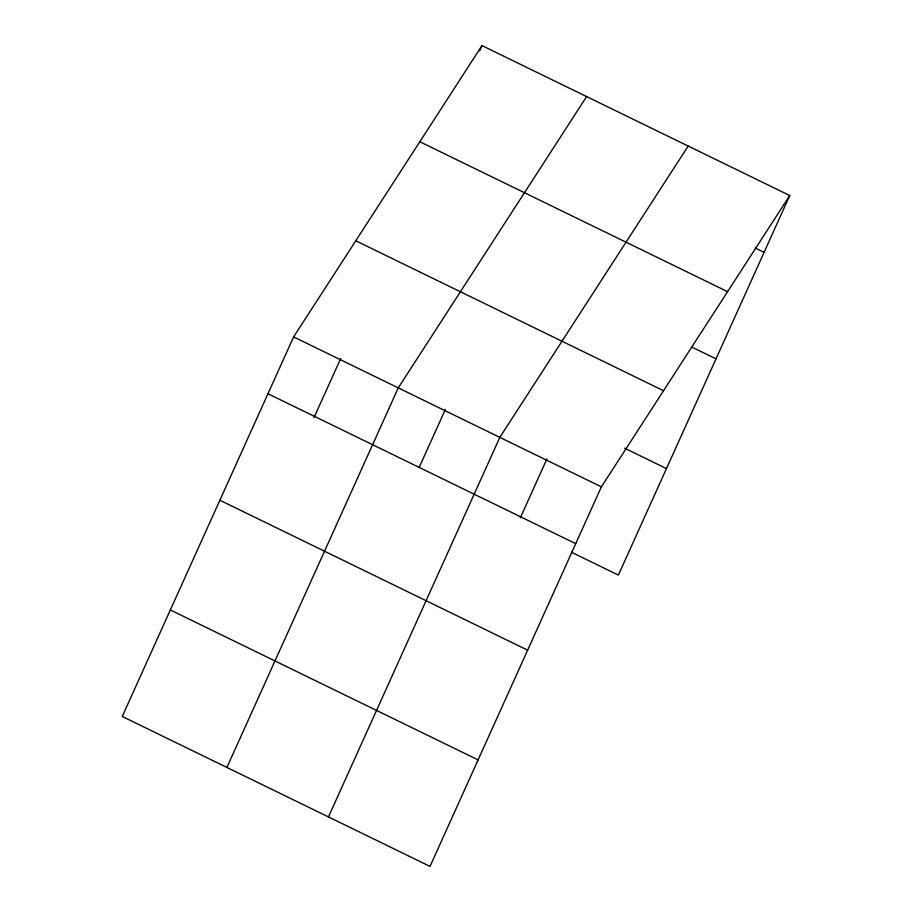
<?xml version="1.0" encoding="UTF-8"?>
<svg xmlns="http://www.w3.org/2000/svg" width="912" height="912" viewBox="0 0 912 912"><rect width="100%" height="100%" fill="white"/><g stroke="black" fill="none" stroke-linecap="round" stroke-linejoin="round"><path stroke-width="1.37" d="M293.618 336.916L122.254 716.467L430.019 866.4L601.384 486.848L789.746 195.533L481.981 45.6L293.618 336.916L601.384 486.848M314.081 417.445L340.735 358.427M479.655 50.764L481.981 45.6M226.894 767.448L398.259 387.896L586.621 96.581M419.303 467.138L445.375 409.397M328.457 816.924L499.822 437.372L688.184 146.057M520.285 517.902L546.938 458.884M789.746 195.533L618.382 575.084L571.402 552.193M755.204 248.03L764.096 252.35M419.828 141.736L727.594 291.669M691.889 347.107L716.011 358.849M355.783 240.779L663.548 390.712M624.572 448.168L666.467 468.586M267.968 393.745L575.734 543.677M219.883 500.243L527.649 650.176M170.339 609.968L478.105 759.901"/></g></svg>
